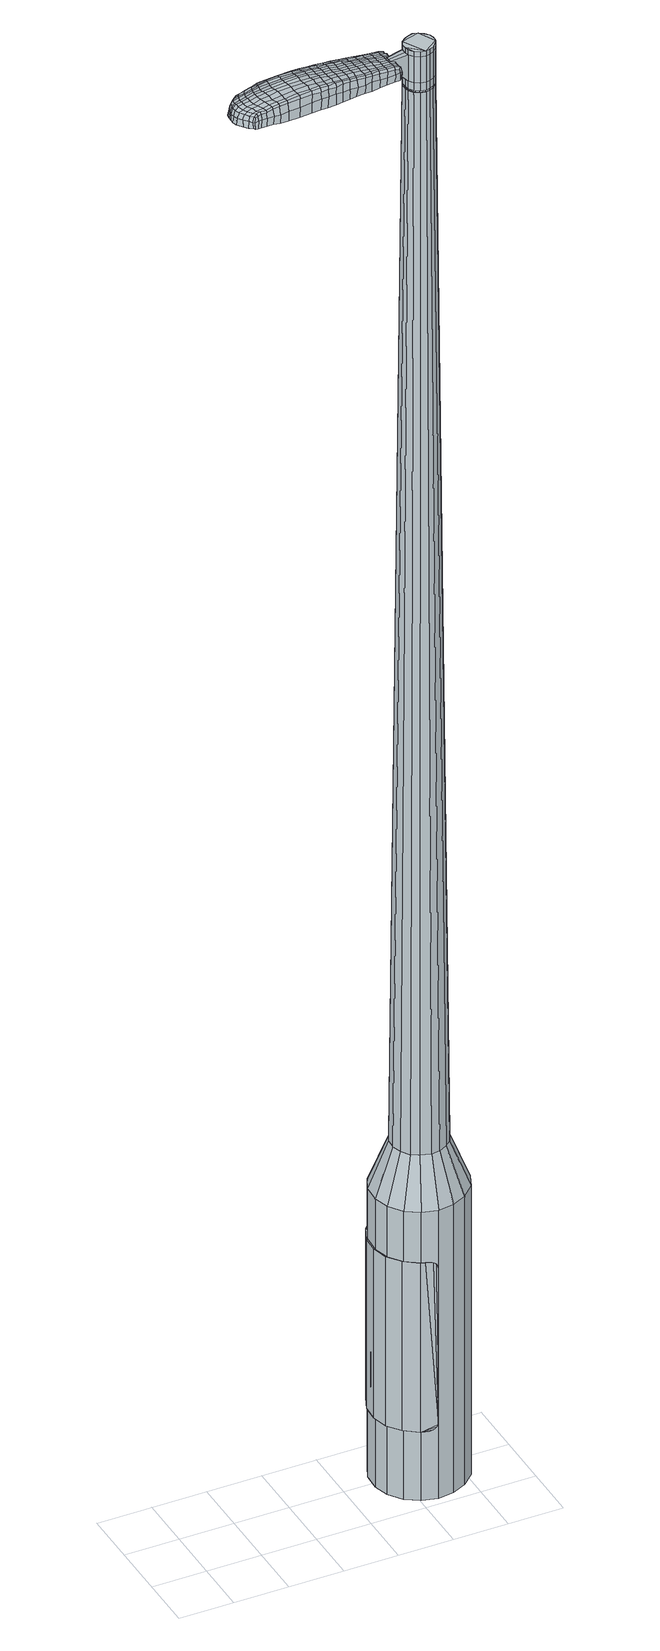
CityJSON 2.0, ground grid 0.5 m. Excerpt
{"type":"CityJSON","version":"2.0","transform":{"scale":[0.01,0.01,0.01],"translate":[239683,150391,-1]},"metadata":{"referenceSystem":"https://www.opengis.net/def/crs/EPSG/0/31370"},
"CityObjects":{
"object1":{"type":"GenericCityObject","attributes":{"cluster":813,"mean_distance_to_centroid":0.225,"new_centroid_x":239685.2,"new_centroid_y":150391.51,"mean_distance_to_camera":6.62,"H1":16.39,"H2":29.17,"Z_final":110.47,"cluster2":-1,"proj_x":239684.72,"proj_y":150386.81,"id_line":95518,"bearing_l":275.88,"distance":4.73,"orientation":"right","G_obj":185.88},"geometry":[{"type":"MultiSurface","lod":"2","boundaries":[[[0,1,2,3]],[[1,4,5,2]],[[4,6,7,5]],[[6,8,9,7]],[[8,10,11,9]],[[10,12,13,11]],[[12,14,15,13]],[[14,16,17,15]],[[16,18,19,17]],[[18,20,21,19]],[[20,22,23,21]],[[22,24,25,23]],[[24,26,27,25]],[[26,28,29,27]],[[28,30,31,29]],[[30,32,33,31]],[[32,34,35,33]],[[34,0,3,35]],[[36,37,38,39]],[[38,40,41,42]],[[41,43,42]],[[42,44,45,46]],[[45,47,46]],[[46,48,49,50]],[[49,51,50]],[[42,46,50,38]],[[50,52,39,38]],[[53,36,39]],[[2,5,7,35]],[[7,9,11,15]],[[11,13,15]],[[15,17,19,23]],[[19,21,23]],[[23,25,27,31]],[[27,29,31]],[[15,23,31,7]],[[31,33,35,7]],[[3,2,35]],[[1,0,54,55]],[[0,34,56,54]],[[34,32,57,56]],[[32,30,58,57]],[[30,28,59,58]],[[28,26,60,59]],[[26,24,61,60]],[[24,22,62,61]],[[22,20,63,62]],[[20,18,64,63]],[[18,16,65,64]],[[16,14,66,65]],[[14,12,67,66]],[[12,10,68,67]],[[10,8,69,68]],[[8,6,70,69]],[[6,4,71,70]],[[4,1,55,71]],[[55,54,72,73]],[[54,56,74,72]],[[56,57,75,74]],[[57,58,76,75]],[[58,59,77,76]],[[59,60,78,77]],[[60,61,79,78]],[[61,62,80,79]],[[62,63,81,80]],[[63,64,82,81]],[[64,65,83,82]],[[65,66,84,83]],[[66,67,85,84]],[[67,68,86,85]],[[68,69,87,86]],[[69,70,88,87]],[[70,71,89,88]],[[71,55,73,89]],[[90,91,92,93]],[[94,95,91,90]],[[96,97,95,94]],[[98,99,97,96]],[[100,101,99,98]],[[78,102,101,100]],[[79,103,102,78]],[[104,105,103,79]],[[106,107,105,104]],[[108,109,107,106]],[[110,111,109,108]],[[112,113,111,110]],[[114,115,113,112]],[[116,117,115,114]],[[87,118,117,116]],[[88,119,118,87]],[[120,121,119,88]],[[93,92,121,120]],[[122,123,124,125]],[[126,122,125,127]],[[128,126,127,129]],[[130,128,129,131]],[[132,130,131,133]],[[134,132,133,135]],[[136,134,135,137]],[[138,136,137,139]],[[140,138,139,141]],[[142,140,141,143]],[[144,142,143,145]],[[146,144,145,147]],[[148,146,147,149]],[[150,148,149,151]],[[152,150,151,153]],[[154,152,153,155]],[[73,72,90,93]],[[72,74,94,90]],[[74,75,96,94]],[[75,76,98,96]],[[76,77,100,98]],[[77,78,100]],[[80,104,79]],[[80,81,106,104]],[[81,82,108,106]],[[82,83,110,108]],[[83,84,112,110]],[[84,85,114,112]],[[85,86,116,114]],[[86,87,116]],[[89,120,88]],[[89,73,93,120]],[[156,157,92,91]],[[157,158,121,92]],[[158,119,121]],[[159,117,118]],[[159,160,115,117]],[[160,161,113,115]],[[161,162,111,113]],[[162,163,109,111]],[[163,164,107,109]],[[164,165,105,107]],[[165,103,105]],[[166,101,102]],[[166,167,99,101]],[[167,168,97,99]],[[168,169,95,97]],[[169,156,91,95]],[[39,52,154,170]],[[157,156,171,155]],[[53,39,170,123]],[[156,169,124,171]],[[36,53,123,122]],[[169,168,125,124]],[[37,36,122,126]],[[168,167,127,125]],[[38,37,126,128]],[[167,166,129,127]],[[40,38,128,130]],[[166,102,131,129]],[[41,40,130,132]],[[102,103,133,131]],[[43,41,132,134]],[[103,165,135,133]],[[42,43,134,136]],[[165,164,137,135]],[[44,42,136,138]],[[164,163,139,137]],[[45,44,138,140]],[[163,162,141,139]],[[47,45,140,142]],[[162,161,143,141]],[[46,47,142,144]],[[161,160,145,143]],[[48,46,144,146]],[[160,159,147,145]],[[49,48,146,148]],[[159,118,149,147]],[[51,49,148,150]],[[118,119,151,149]],[[50,51,150,152]],[[119,158,153,151]],[[52,50,152,154]],[[158,157,155,153]],[[154,155,172,173]],[[155,171,174,172]],[[171,124,175,174]],[[124,123,176,175]],[[123,170,177,176]],[[170,154,173,177]],[[178,179,180,181]],[[182,178,181,183]],[[178,182,184,185]],[[179,178,185,186]],[[187,188,189,190]],[[191,187,190,192]],[[187,191,193,194]],[[188,187,194,195]],[[196,197,198,199]],[[200,196,199,201]],[[196,200,202,203]],[[197,196,203,204]],[[205,206,207,208]],[[209,205,208,210]],[[205,209,211,212]],[[206,205,212,213]],[[214,215,216,217]],[[218,214,217,219]],[[214,218,220,221]],[[215,214,221,222]],[[223,224,225,226]],[[227,223,226,228]],[[223,227,229,230]],[[224,223,230,231]],[[232,233,234,235]],[[224,232,235,225]],[[232,224,231,236]],[[233,232,236,237]],[[238,239,240,241]],[[233,238,241,234]],[[238,233,237,242]],[[239,238,242,243]],[[244,182,183,245]],[[239,244,245,240]],[[244,239,243,246]],[[182,244,246,184]],[[247,248,249,250]],[[251,247,250,252]],[[247,251,253,254]],[[248,247,254,255]],[[256,257,258,259]],[[248,256,259,249]],[[256,248,255,260]],[[257,256,260,261]],[[262,263,264,265]],[[257,262,265,258]],[[262,257,261,266]],[[263,262,266,267]],[[268,269,270,271]],[[263,268,271,264]],[[268,263,267,272]],[[269,268,272,273]],[[274,179,186,275]],[[269,274,275,270]],[[274,269,273,276]],[[179,274,276,180]],[[277,278,279,280]],[[281,277,280,282]],[[277,281,283,284]],[[278,277,284,285]],[[286,287,288,289]],[[278,286,289,279]],[[286,278,285,290]],[[287,286,290,291]],[[292,293,294,295]],[[287,292,295,288]],[[292,287,291,296]],[[293,292,296,297]],[[298,191,192,299]],[[293,298,299,294]],[[298,293,297,300]],[[191,298,300,193]],[[301,302,303,304]],[[305,301,304,306]],[[301,305,307,308]],[[302,301,308,309]],[[310,311,312,313]],[[302,310,313,303]],[[310,302,309,314]],[[311,310,314,315]],[[316,317,318,319]],[[311,316,319,312]],[[316,311,315,320]],[[317,316,320,321]],[[322,323,324,325]],[[317,322,325,318]],[[322,317,321,326]],[[323,322,326,327]],[[328,188,195,329]],[[323,328,329,324]],[[328,323,327,330]],[[188,328,330,189]],[[331,217,216,332]],[[333,331,332,334]],[[331,333,335,336]],[[217,331,336,219]],[[337,333,334,338]],[[339,337,338,340]],[[337,339,341,342]],[[333,337,342,335]],[[343,339,340,344]],[[345,343,344,346]],[[343,345,347,348]],[[339,343,348,341]],[[349,345,346,350]],[[351,349,350,352]],[[349,351,353,354]],[[345,349,354,347]],[[355,351,352,356]],[[206,355,356,207]],[[355,206,213,357]],[[351,355,357,353]],[[358,359,204,203]],[[360,358,203,202]],[[358,360,361,362]],[[359,358,362,363]],[[364,365,363,362]],[[366,364,362,361]],[[364,366,367,368]],[[365,364,368,369]],[[370,371,369,368]],[[372,370,368,367]],[[370,372,373,374]],[[371,370,374,375]],[[376,377,375,374]],[[378,376,374,373]],[[376,378,211,209]],[[377,376,209,210]],[[379,380,381,382]],[[281,379,382,283]],[[379,281,282,383]],[[380,379,383,384]],[[385,200,201,386]],[[380,385,386,381]],[[385,380,384,387]],[[200,385,387,202]],[[388,389,390,391]],[[227,388,391,229]],[[388,227,228,392]],[[389,388,392,393]],[[394,395,396,397]],[[389,394,397,390]],[[394,389,393,398]],[[395,394,398,399]],[[400,197,204,401]],[[395,400,401,396]],[[400,395,399,402]],[[197,400,402,198]],[[403,404,405,406]],[[185,403,406,186]],[[403,185,184,407]],[[404,403,407,408]],[[409,410,411,412]],[[404,409,412,405]],[[409,404,408,413]],[[410,409,413,414]],[[415,208,207,416]],[[410,415,416,411]],[[415,410,414,417]],[[208,415,417,210]],[[418,419,420,421]],[[190,418,421,192]],[[418,190,189,422]],[[419,418,422,423]],[[424,212,211,425]],[[419,424,425,420]],[[424,419,423,426]],[[212,424,426,213]],[[427,428,429,430]],[[305,427,430,307]],[[427,305,306,431]],[[428,427,431,432]],[[433,218,219,434]],[[428,433,434,429]],[[433,428,432,435]],[[218,433,435,220]],[[436,437,438,439]],[[251,436,439,253]],[[436,251,252,440]],[[437,436,440,441]],[[442,443,444,445]],[[437,442,445,438]],[[442,437,441,446]],[[443,442,446,447]],[[448,215,222,449]],[[443,448,449,444]],[[448,443,447,450]],[[215,448,450,216]],[[451,452,441,440]],[[250,451,440,252]],[[451,250,249,453]],[[452,451,453,454]],[[455,456,447,446]],[[452,455,446,441]],[[455,452,454,457]],[[456,455,457,458]],[[459,332,216,450]],[[456,459,450,447]],[[459,456,458,460]],[[332,459,460,334]],[[461,462,463,464]],[[308,461,464,309]],[[461,308,307,430]],[[462,461,430,429]],[[465,336,335,466]],[[462,465,466,463]],[[465,462,429,434]],[[336,465,434,219]],[[467,468,454,453]],[[259,467,453,249]],[[467,259,258,469]],[[468,467,469,470]],[[471,472,458,457]],[[468,471,457,454]],[[471,468,470,473]],[[472,471,473,474]],[[475,338,334,460]],[[472,475,460,458]],[[475,472,474,476]],[[338,475,476,340]],[[477,478,479,480]],[[314,477,480,315]],[[477,314,309,464]],[[478,477,464,463]],[[481,342,341,482]],[[478,481,482,479]],[[481,478,463,466]],[[342,481,466,335]],[[483,484,470,469]],[[265,483,469,258]],[[483,265,264,485]],[[484,483,485,486]],[[487,488,474,473]],[[484,487,473,470]],[[487,484,486,489]],[[488,487,489,490]],[[491,344,340,476]],[[488,491,476,474]],[[491,488,490,492]],[[344,491,492,346]],[[493,494,495,496]],[[320,493,496,321]],[[493,320,315,480]],[[494,493,480,479]],[[497,348,347,498]],[[494,497,498,495]],[[497,494,479,482]],[[348,497,482,341]],[[499,500,486,485]],[[271,499,485,264]],[[499,271,270,501]],[[500,499,501,502]],[[503,504,490,489]],[[500,503,489,486]],[[503,500,502,505]],[[504,503,505,506]],[[507,350,346,492]],[[504,507,492,490]],[[507,504,506,508]],[[350,507,508,352]],[[509,510,511,512]],[[326,509,512,327]],[[509,326,321,496]],[[510,509,496,495]],[[513,354,353,514]],[[510,513,514,511]],[[513,510,495,498]],[[354,513,498,347]],[[515,516,502,501]],[[275,515,501,270]],[[515,275,186,406]],[[516,515,406,405]],[[517,518,506,505]],[[516,517,505,502]],[[517,516,405,412]],[[518,517,412,411]],[[519,356,352,508]],[[518,519,508,506]],[[519,518,411,416]],[[356,519,416,207]],[[520,521,423,422]],[[330,520,422,189]],[[520,330,327,512]],[[521,520,512,511]],[[522,357,213,426]],[[521,522,426,423]],[[522,521,511,514]],[[357,522,514,353]],[[523,524,384,383]],[[280,523,383,282]],[[523,280,279,525]],[[524,523,525,526]],[[527,360,202,387]],[[524,527,387,384]],[[527,524,526,528]],[[360,527,528,361]],[[529,530,531,532]],[[230,529,532,231]],[[529,230,229,391]],[[530,529,391,390]],[[533,534,535,536]],[[530,533,536,531]],[[533,530,390,397]],[[534,533,397,396]],[[537,359,363,538]],[[534,537,538,535]],[[537,534,396,401]],[[359,537,401,204]],[[539,540,526,525]],[[289,539,525,279]],[[539,289,288,541]],[[540,539,541,542]],[[543,366,361,528]],[[540,543,528,526]],[[543,540,542,544]],[[366,543,544,367]],[[545,546,547,548]],[[236,545,548,237]],[[545,236,231,532]],[[546,545,532,531]],[[549,550,551,552]],[[546,549,552,547]],[[549,546,531,536]],[[550,549,536,535]],[[553,365,369,554]],[[550,553,554,551]],[[553,550,535,538]],[[365,553,538,363]],[[555,556,542,541]],[[295,555,541,288]],[[555,295,294,557]],[[556,555,557,558]],[[559,372,367,544]],[[556,559,544,542]],[[559,556,558,560]],[[372,559,560,373]],[[561,562,563,564]],[[242,561,564,243]],[[561,242,237,548]],[[562,561,548,547]],[[565,566,567,568]],[[562,565,568,563]],[[565,562,547,552]],[[566,565,552,551]],[[569,371,375,570]],[[566,569,570,567]],[[569,566,551,554]],[[371,569,554,369]],[[571,572,558,557]],[[299,571,557,294]],[[571,299,192,421]],[[572,571,421,420]],[[573,378,373,560]],[[572,573,560,558]],[[573,572,420,425]],[[378,573,425,211]],[[574,575,408,407]],[[246,574,407,184]],[[574,246,243,564]],[[575,574,564,563]],[[576,577,414,413]],[[575,576,413,408]],[[576,575,563,568]],[[577,576,568,567]],[[578,377,210,417]],[[577,578,417,414]],[[578,577,567,570]],[[377,578,570,375]],[[579,580,581,582]],[[582,581,583,584]],[[585,583,581,586]],[[586,581,580,587]],[[588,589,590,591]],[[591,590,592,593]],[[594,592,590,595]],[[595,590,589,596]],[[597,598,599,600]],[[600,599,601,602]],[[603,601,599,604]],[[604,599,598,605]],[[606,607,608,609]],[[609,608,610,611]],[[612,610,608,613]],[[613,608,607,614]],[[615,616,617,618]],[[618,617,619,620]],[[621,619,617,622]],[[622,617,616,623]],[[624,625,626,627]],[[627,626,628,629]],[[630,628,626,631]],[[631,626,625,632]],[[633,634,635,636]],[[636,635,625,624]],[[632,625,635,637]],[[637,635,634,638]],[[639,640,641,642]],[[642,641,634,633]],[[638,634,641,643]],[[643,641,640,644]],[[584,583,645,646]],[[646,645,640,639]],[[644,640,645,647]],[[647,645,583,585]],[[648,649,650,651]],[[651,650,652,653]],[[654,652,650,655]],[[655,650,649,656]],[[657,658,659,660]],[[660,659,649,648]],[[656,649,659,661]],[[661,659,658,662]],[[663,664,665,666]],[[666,665,658,657]],[[662,658,665,667]],[[667,665,664,668]],[[669,670,671,672]],[[672,671,664,663]],[[668,664,671,673]],[[673,671,670,674]],[[587,580,675,676]],[[676,675,670,669]],[[674,670,675,677]],[[677,675,580,579]],[[678,679,680,681]],[[681,680,682,683]],[[684,682,680,685]],[[685,680,679,686]],[[687,688,689,690]],[[690,689,679,678]],[[686,679,689,691]],[[691,689,688,692]],[[693,694,695,696]],[[696,695,688,687]],[[692,688,695,697]],[[697,695,694,698]],[[593,592,699,700]],[[700,699,694,693]],[[698,694,699,701]],[[701,699,592,594]],[[702,703,704,705]],[[705,704,706,707]],[[708,706,704,709]],[[709,704,703,710]],[[711,712,713,714]],[[714,713,703,702]],[[710,703,713,715]],[[715,713,712,716]],[[717,718,719,720]],[[720,719,712,711]],[[716,712,719,721]],[[721,719,718,722]],[[723,724,725,726]],[[726,725,718,717]],[[722,718,725,727]],[[727,725,724,728]],[[596,589,729,730]],[[730,729,724,723]],[[728,724,729,731]],[[731,729,589,588]],[[615,618,732,733]],[[733,732,734,735]],[[736,734,732,737]],[[737,732,618,620]],[[735,734,738,739]],[[739,738,740,741]],[[742,740,738,743]],[[743,738,734,736]],[[741,740,744,745]],[[745,744,746,747]],[[748,746,744,749]],[[749,744,740,742]],[[747,746,750,751]],[[751,750,752,753]],[[754,752,750,755]],[[755,750,746,748]],[[753,752,756,757]],[[757,756,607,606]],[[614,607,756,758]],[[758,756,752,754]],[[605,759,760,604]],[[604,760,761,603]],[[762,761,760,763]],[[763,760,759,764]],[[764,765,766,763]],[[763,766,767,762]],[[768,767,766,769]],[[769,766,765,770]],[[770,771,772,769]],[[769,772,773,768]],[[774,773,772,775]],[[775,772,771,776]],[[776,777,778,775]],[[775,778,779,774]],[[612,779,778,610]],[[610,778,777,611]],[[780,781,782,783]],[[783,782,682,684]],[[683,682,782,784]],[[784,782,781,785]],[[602,601,786,787]],[[787,786,781,780]],[[785,781,786,788]],[[788,786,601,603]],[[789,790,791,792]],[[792,791,628,630]],[[629,628,791,793]],[[793,791,790,794]],[[795,796,797,798]],[[798,797,790,789]],[[794,790,797,799]],[[799,797,796,800]],[[605,598,801,802]],[[802,801,796,795]],[[800,796,801,803]],[[803,801,598,597]],[[804,805,806,807]],[[807,806,586,587]],[[585,586,806,808]],[[808,806,805,809]],[[810,811,812,813]],[[813,812,805,804]],[[809,805,812,814]],[[814,812,811,815]],[[606,609,816,817]],[[817,816,811,810]],[[815,811,816,818]],[[818,816,609,611]],[[819,820,821,822]],[[822,821,591,593]],[[588,591,821,823]],[[823,821,820,824]],[[612,613,825,826]],[[826,825,820,819]],[[824,820,825,827]],[[827,825,613,614]],[[828,829,830,831]],[[831,830,706,708]],[[707,706,830,832]],[[832,830,829,833]],[[620,619,834,835]],[[835,834,829,828]],[[833,829,834,836]],[[836,834,619,621]],[[837,652,654]],[[653,652,838]],[[838,652,839]],[[840,841,842,843]],[[843,842,652,837]],[[839,652,842,844]],[[844,842,841,845]],[[623,616,846,847]],[[847,846,841,840]],[[845,841,846,848]],[[848,846,616,615]],[[839,849,850,838]],[[838,850,651,653]],[[648,651,850,851]],[[851,850,849,852]],[[845,853,854,844]],[[844,854,849,839]],[[852,849,854,855]],[[855,854,853,856]],[[615,733,857,848]],[[848,857,853,845]],[[856,853,857,858]],[[858,857,733,735]],[[859,860,861,862]],[[862,861,709,710]],[[708,709,861,831]],[[831,861,860,828]],[[736,737,863,864]],[[864,863,860,859]],[[828,860,863,835]],[[835,863,737,620]],[[852,865,866,851]],[[851,866,660,648]],[[657,660,866,867]],[[867,866,865,868]],[[856,869,870,855]],[[855,870,865,852]],[[868,865,870,871]],[[871,870,869,872]],[[735,739,873,858]],[[858,873,869,856]],[[872,869,873,874]],[[874,873,739,741]],[[875,876,877,878]],[[878,877,715,716]],[[710,715,877,862]],[[862,877,876,859]],[[742,743,879,880]],[[880,879,876,875]],[[859,876,879,864]],[[864,879,743,736]],[[868,881,882,867]],[[867,882,666,657]],[[663,666,882,883]],[[883,882,881,884]],[[872,885,886,871]],[[871,886,881,868]],[[884,881,886,887]],[[887,886,885,888]],[[741,745,889,874]],[[874,889,885,872]],[[888,885,889,890]],[[890,889,745,747]],[[891,892,893,894]],[[894,893,721,722]],[[716,721,893,878]],[[878,893,892,875]],[[748,749,895,896]],[[896,895,892,891]],[[875,892,895,880]],[[880,895,749,742]],[[884,897,898,883]],[[883,898,672,663]],[[669,672,898,899]],[[899,898,897,900]],[[888,901,902,887]],[[887,902,897,884]],[[900,897,902,903]],[[903,902,901,904]],[[747,751,905,890]],[[890,905,901,888]],[[904,901,905,906]],[[906,905,751,753]],[[907,908,909,910]],[[910,909,727,728]],[[722,727,909,894]],[[894,909,908,891]],[[754,755,911,912]],[[912,911,908,907]],[[891,908,911,896]],[[896,911,755,748]],[[900,913,914,899]],[[899,914,676,669]],[[587,676,914,807]],[[807,914,913,804]],[[904,915,916,903]],[[903,916,913,900]],[[804,913,916,813]],[[813,916,915,810]],[[753,757,917,906]],[[906,917,915,904]],[[810,915,917,817]],[[817,917,757,606]],[[824,918,919,823]],[[823,919,731,588]],[[728,731,919,910]],[[910,919,918,907]],[[614,758,920,827]],[[827,920,918,824]],[[907,918,920,912]],[[912,920,758,754]],[[785,921,922,784]],[[784,922,681,683]],[[678,681,922,923]],[[923,922,921,924]],[[603,761,925,788]],[[788,925,921,785]],[[924,921,925,926]],[[926,925,761,762]],[[927,928,929,930]],[[930,929,631,632]],[[630,631,929,792]],[[792,929,928,789]],[[931,932,933,934]],[[934,933,928,927]],[[789,928,933,798]],[[798,933,932,795]],[[764,759,935,936]],[[936,935,932,931]],[[795,932,935,802]],[[802,935,759,605]],[[924,937,938,923]],[[923,938,690,678]],[[687,690,938,939]],[[939,938,937,940]],[[762,767,941,926]],[[926,941,937,924]],[[940,937,941,942]],[[942,941,767,768]],[[943,944,945,946]],[[946,945,637,638]],[[632,637,945,930]],[[930,945,944,927]],[[947,948,949,950]],[[950,949,944,943]],[[927,944,949,934]],[[934,949,948,931]],[[770,765,951,952]],[[952,951,948,947]],[[931,948,951,936]],[[936,951,765,764]],[[940,953,954,939]],[[939,954,696,687]],[[693,696,954,955]],[[955,954,953,956]],[[768,773,957,942]],[[942,957,953,940]],[[956,953,957,958]],[[958,957,773,774]],[[959,960,961,962]],[[962,961,643,644]],[[638,643,961,946]],[[946,961,960,943]],[[963,964,965,966]],[[966,965,960,959]],[[943,960,965,950]],[[950,965,964,947]],[[776,771,967,968]],[[968,967,964,963]],[[947,964,967,952]],[[952,967,771,770]],[[956,969,970,955]],[[955,970,700,693]],[[593,700,970,822]],[[822,970,969,819]],[[774,779,971,958]],[[958,971,969,956]],[[819,969,971,826]],[[826,971,779,612]],[[809,972,973,808]],[[808,973,647,585]],[[644,647,973,962]],[[962,973,972,959]],[[815,974,975,814]],[[814,975,972,809]],[[959,972,975,966]],[[966,975,974,963]],[[611,777,976,818]],[[818,976,974,815]],[[963,974,976,968]],[[968,976,777,776]],[[579,582,181,180]],[[582,584,183,181]],[[594,595,194,193]],[[595,596,195,194]],[[597,600,199,198]],[[600,602,201,199]],[[621,622,221,220]],[[622,623,222,221]],[[624,627,226,225]],[[627,629,228,226]],[[633,636,235,234]],[[636,624,225,235]],[[639,642,241,240]],[[642,633,234,241]],[[584,646,245,183]],[[646,639,240,245]],[[654,655,254,253]],[[655,656,255,254]],[[656,661,260,255]],[[661,662,261,260]],[[662,667,266,261]],[[667,668,267,266]],[[668,673,272,267]],[[673,674,273,272]],[[674,677,276,273]],[[677,579,180,276]],[[684,685,284,283]],[[685,686,285,284]],[[686,691,290,285]],[[691,692,291,290]],[[692,697,296,291]],[[697,698,297,296]],[[698,701,300,297]],[[701,594,193,300]],[[702,705,304,303]],[[705,707,306,304]],[[711,714,313,312]],[[714,702,303,313]],[[717,720,319,318]],[[720,711,312,319]],[[723,726,325,324]],[[726,717,318,325]],[[596,730,329,195]],[[730,723,324,329]],[[780,783,382,381]],[[783,684,283,382]],[[602,787,386,201]],[[787,780,381,386]],[[629,793,392,228]],[[793,794,393,392]],[[794,799,398,393]],[[799,800,399,398]],[[800,803,402,399]],[[803,597,198,402]],[[707,832,431,306]],[[832,833,432,431]],[[833,836,435,432]],[[836,621,220,435]],[[837,654,439,438]],[[654,253,439]],[[840,843,445,444]],[[843,837,438,445]],[[623,847,449,222]],[[847,840,444,449]],[[977,978,979,980]],[[981,982,980,979]],[[983,984,985,986]],[[987,988,989,990]],[[978,991,992,979]],[[993,981,979,992]],[[994,983,986,995]],[[996,997,988,987]],[[991,998,999,992]],[[999,1000,993,992]],[[1001,994,995,1002]],[[1003,997,996,1004]],[[998,1005,1006,999]],[[1006,1007,1000,999]],[[1008,1001,1002,1009]],[[1010,1003,1004,1011]],[[1012,1013,1014,1015]],[[1016,1017,1013,1012]],[[1016,1018,1019,1017]],[[1018,1020,1021,1019]],[[1022,1023,1024,1025]],[[1026,1027,1023,1022]],[[1028,1029,1027,1026]],[[1030,1031,1029,1028]],[[1025,1014,1013,1022]],[[1022,1013,1017,1026]],[[1017,1019,1028,1026]],[[1019,1021,1030,1028]],[[986,985,982,981]],[[995,986,981,993]],[[1000,1002,995,993]],[[1007,1009,1002,1000]],[[987,990,984,983]],[[996,987,983,994]],[[1004,996,994,1001]],[[1011,1004,1001,1008]],[[988,1012,1015,989]],[[997,1016,1012,988]],[[1018,1016,997,1003]],[[1020,1018,1003,1010]],[[1032,1033,1034,1035]],[[1034,1036,1037,1038]],[[1034,1038,1039,1040]],[[1034,1040,1035]],[[1041,1032,1035,1042]],[[1043,1042,1035,1044]],[[1045,1044,1035]],[[1046,1034,1033,1047]],[[1048,1046,1047,1049]],[[1050,1048,1049,1051]],[[1052,1050,1051,1053]],[[1054,1052,1053,1055]],[[1055,1056,1057,1058]],[[1055,1058,1059,1060]],[[1055,1060,1061,1062]],[[1061,1063,1064,1065]],[[1061,1065,1066,1067]],[[1061,1067,1062]],[[1055,1062,1054]],[[1068,1069,1033,1032]],[[1070,1071,1036,1034]],[[1072,1073,1045,1035]],[[1069,1074,1047,1033]],[[1075,1070,1034,1046]],[[1074,1076,1049,1047]],[[1077,1075,1046,1048]],[[1076,1078,1051,1049]],[[1079,1077,1048,1050]],[[1078,1080,1053,1051]],[[1081,1079,1050,1052]],[[1080,1082,1055,1053]],[[1083,1081,1052,1054]],[[1082,1084,1056,1055]],[[1085,1086,1063,1061]],[[1087,1083,1054,1062]],[[1057,1056,1084,1088]],[[1058,1057,1088,1089]],[[1059,1058,1089,1090]],[[1060,1059,1090,1091]],[[1061,1060,1091,1085]],[[1092,1068,1032,1041]],[[1093,1092,1041,1042]],[[1094,1093,1042,1043]],[[1095,1094,1043,1044]],[[1073,1095,1044,1045]],[[1037,1036,1071,1096]],[[1064,1063,1086,1097]],[[1038,1037,1096,1098]],[[1039,1038,1098,1099]],[[1040,1039,1099,1100]],[[1035,1040,1100,1072]],[[1065,1064,1097,1101]],[[1066,1065,1101,1102]],[[1067,1066,1102,1103]],[[1062,1067,1103,1087]]]}]}
},
"vertices":[
[176,45,384],[177,60,384],[177,60,96],[176,45,96],[183,73,384],[183,73,96],[194,84,384],[194,84,96],[207,90,384],[207,90,96],[222,92,384],[222,92,96],[236,88,384],[236,88,96],[248,80,384],[248,80,96],[257,68,384],[257,68,96],[261,54,384],[261,54,96],[260,39,384],[260,39,96],[254,26,384],[254,26,96],[243,15,384],[243,15,96],[230,9,384],[230,9,96],[215,7,384],[215,7,96],[201,11,384],[201,11,96],[189,19,384],[189,19,96],[180,31,384],[180,31,96],[209,40,1524],[213,37,1524],[218,36,1524],[205,48,1524],[222,37,1524],[226,39,1524],[232,46,1524],[230,42,1524],[232,51,1524],[231,55,1524],[224,62,1524],[228,59,1524],[219,63,1524],[215,62,1524],[207,57,1524],[211,60,1524],[205,53,1524],[206,44,1524],[193,47,429],[194,56,429],[196,39,429],[201,31,429],[208,27,429],[217,24,429],[225,25,429],[233,29,429],[239,35,429],[243,43,429],[244,52,429],[241,61,429],[236,68,429],[229,73,429],[220,75,429],[212,74,429],[204,70,429],[198,64,429],[205,48,1483],[205,53,1483],[206,44,1483],[209,40,1483],[213,37,1483],[218,36,1483],[222,37,1483],[226,39,1483],[230,42,1483],[232,46,1483],[232,51,1483],[231,55,1483],[228,59,1483],[224,62,1483],[219,63,1483],[215,62,1483],[211,60,1483],[207,57,1483],[206,48,1483],[206,48,1485],[206,53,1485],[206,53,1483],[207,44,1483],[207,44,1485],[210,40,1483],[210,40,1485],[213,38,1483],[213,38,1485],[218,37,1483],[218,37,1485],[222,37,1485],[226,39,1485],[229,42,1483],[229,42,1485],[231,46,1483],[231,46,1485],[231,51,1483],[231,51,1485],[230,55,1483],[230,55,1485],[227,59,1483],[227,59,1485],[224,61,1483],[224,61,1485],[219,62,1483],[219,62,1485],[215,62,1485],[211,60,1485],[208,57,1483],[208,57,1485],[209,40,1519],[206,44,1519],[206,44,1493],[209,40,1493],[213,37,1519],[213,37,1493],[218,36,1519],[218,36,1493],[222,37,1519],[222,37,1493],[226,39,1519],[226,39,1493],[230,42,1519],[230,42,1493],[232,46,1519],[232,46,1493],[232,51,1519],[232,51,1493],[231,55,1519],[231,55,1493],[228,59,1519],[228,59,1493],[224,62,1519],[224,62,1493],[219,63,1519],[219,63,1493],[215,62,1519],[215,62,1493],[211,60,1519],[211,60,1493],[207,57,1519],[207,57,1493],[205,53,1519],[205,53,1493],[205,48,1485],[205,53,1485],[207,57,1485],[219,63,1485],[224,62,1485],[228,59,1485],[231,55,1485],[232,51,1485],[232,46,1485],[230,42,1485],[218,36,1485],[213,37,1485],[209,40,1485],[206,44,1485],[205,48,1519],[205,48,1493],[186,49,1513],[186,49,1518],[187,46,1513],[187,43,1513],[187,43,1518],[187,46,1518],[111,58,1519],[118,59,1518],[116,60,1509],[109,59,1510],[102,57,1519],[101,59,1510],[103,56,1526],[112,57,1525],[119,57,1525],[115,20,1519],[122,21,1518],[122,22,1525],[115,21,1525],[106,19,1519],[107,20,1526],[105,17,1510],[113,18,1510],[120,19,1509],[40,30,1519],[39,33,1519],[39,33,1513],[39,30,1513],[41,26,1519],[40,26,1513],[43,26,1524],[41,30,1524],[41,34,1524],[113,37,1530],[121,38,1529],[120,41,1529],[113,41,1530],[104,36,1531],[104,40,1531],[105,33,1530],[114,34,1530],[121,35,1529],[194,46,1512],[193,48,1512],[192,48,1517],[193,46,1517],[194,43,1512],[193,43,1517],[193,42,1506],[193,46,1506],[193,48,1506],[52,51,1519],[55,51,1519],[54,53,1512],[51,52,1512],[50,50,1518],[49,51,1512],[50,49,1522],[52,49,1523],[56,50,1524],[60,52,1519],[66,53,1519],[64,55,1512],[59,54,1512],[61,51,1524],[66,52,1525],[71,54,1519],[79,55,1519],[78,57,1511],[70,56,1511],[72,53,1526],[80,54,1526],[91,56,1519],[89,58,1510],[92,55,1526],[185,61,1513],[177,61,1513],[178,60,1518],[185,60,1517],[190,61,1512],[189,61,1516],[189,62,1506],[184,62,1507],[176,62,1507],[170,61,1514],[162,61,1515],[163,59,1520],[170,60,1519],[168,62,1507],[161,62,1507],[155,60,1515],[147,60,1516],[148,59,1522],[156,59,1521],[153,61,1508],[146,61,1508],[140,60,1517],[132,59,1517],[133,58,1524],[141,58,1523],[138,61,1508],[131,61,1509],[125,59,1518],[126,57,1524],[124,60,1509],[55,15,1519],[58,15,1519],[58,16,1524],[55,16,1523],[52,15,1518],[53,16,1522],[52,14,1512],[54,14,1512],[57,14,1512],[63,15,1519],[69,15,1519],[69,17,1525],[63,16,1524],[62,14,1512],[68,14,1512],[75,15,1519],[83,16,1519],[83,18,1526],[75,17,1526],[74,14,1511],[82,14,1511],[94,17,1519],[95,19,1526],[93,16,1510],[188,31,1513],[180,30,1513],[179,29,1507],[187,30,1507],[193,33,1512],[192,31,1506],[192,33,1516],[188,32,1517],[181,31,1518],[173,29,1514],[165,28,1515],[164,26,1507],[172,28,1507],[173,30,1519],[166,29,1520],[158,26,1515],[151,25,1516],[149,24,1508],[157,25,1508],[159,28,1521],[151,27,1522],[143,24,1517],[136,23,1517],[135,21,1509],[142,23,1508],[144,26,1523],[137,25,1524],[129,22,1518],[128,20,1509],[130,23,1524],[187,45,1519],[187,48,1519],[180,44,1520],[179,47,1520],[180,41,1520],[187,42,1519],[172,44,1522],[172,46,1522],[165,43,1523],[165,46,1523],[165,40,1523],[173,41,1521],[158,42,1524],[157,45,1524],[150,41,1525],[150,44,1525],[150,38,1525],[158,39,1524],[143,40,1526],[142,43,1526],[135,40,1527],[135,43,1527],[136,36,1527],[143,37,1526],[128,39,1528],[128,42,1528],[128,35,1528],[44,30,1527],[44,34,1527],[46,26,1526],[50,27,1527],[49,31,1528],[49,34,1528],[55,31,1529],[55,35,1529],[56,27,1528],[63,28,1530],[62,32,1530],[62,36,1530],[70,33,1531],[69,36,1531],[71,29,1530],[80,30,1531],[79,34,1531],[78,37,1531],[92,35,1531],[91,39,1531],[92,31,1531],[50,16,1518],[48,18,1519],[47,17,1513],[50,15,1513],[52,17,1523],[49,19,1523],[44,22,1519],[44,21,1513],[46,22,1524],[48,49,1518],[46,47,1518],[47,46,1523],[49,48,1523],[47,50,1513],[45,48,1513],[43,44,1519],[41,41,1519],[43,41,1524],[45,44,1523],[42,44,1513],[40,41,1513],[40,37,1519],[42,37,1524],[39,37,1513],[112,55,1528],[112,53,1528],[120,54,1528],[119,56,1527],[104,55,1528],[104,53,1529],[112,50,1529],[113,47,1530],[120,48,1529],[120,51,1528],[104,50,1529],[104,47,1530],[113,44,1530],[120,45,1529],[104,43,1531],[115,23,1528],[115,25,1529],[106,24,1529],[107,22,1528],[123,24,1527],[122,26,1528],[114,29,1529],[106,28,1530],[122,30,1528],[195,34,1512],[195,36,1512],[193,36,1517],[194,34,1517],[194,33,1506],[194,35,1506],[194,39,1512],[193,39,1517],[194,39,1506],[192,60,1512],[192,59,1512],[192,59,1506],[191,61,1506],[191,60,1517],[191,58,1517],[193,56,1512],[193,54,1512],[192,54,1506],[192,57,1506],[192,56,1517],[192,53,1517],[193,51,1512],[192,51,1506],[192,51,1517],[186,59,1519],[186,58,1519],[178,59,1520],[178,57,1520],[186,55,1519],[186,53,1519],[179,55,1520],[179,52,1520],[187,50,1519],[179,50,1520],[188,34,1519],[188,36,1519],[181,35,1520],[181,33,1520],[188,39,1519],[180,38,1520],[171,58,1521],[171,57,1521],[163,58,1522],[164,56,1522],[171,54,1521],[172,52,1521],[164,54,1522],[164,51,1523],[172,49,1522],[164,48,1523],[173,32,1521],[173,34,1521],[166,33,1522],[166,30,1522],[173,37,1521],[166,36,1522],[156,58,1523],[156,56,1523],[149,57,1524],[149,55,1524],[156,53,1523],[157,50,1524],[149,53,1525],[149,50,1525],[157,48,1524],[150,47,1525],[159,29,1523],[159,31,1523],[151,30,1524],[151,28,1524],[158,35,1524],[151,34,1525],[141,57,1525],[141,55,1525],[134,56,1526],[134,54,1526],[142,52,1526],[142,49,1526],[134,52,1527],[135,49,1527],[142,46,1526],[135,46,1527],[144,27,1525],[144,29,1525],[137,28,1526],[137,26,1526],[144,33,1526],[136,32,1527],[127,56,1527],[127,54,1527],[127,51,1527],[127,48,1528],[128,45,1528],[130,25,1527],[129,27,1527],[129,31,1528],[54,17,1525],[52,19,1525],[57,17,1526],[55,19,1526],[48,22,1526],[53,23,1527],[51,48,1525],[50,47,1525],[53,47,1526],[55,49,1525],[47,44,1525],[45,41,1526],[50,41,1527],[51,45,1526],[44,37,1526],[49,38,1527],[63,17,1526],[61,19,1527],[69,18,1527],[67,20,1528],[58,23,1528],[65,24,1529],[60,50,1526],[59,48,1527],[65,49,1528],[66,51,1527],[57,45,1527],[56,42,1528],[63,43,1529],[64,46,1528],[55,39,1528],[62,39,1530],[75,18,1528],[74,20,1529],[83,19,1528],[82,21,1529],[72,24,1529],[81,25,1530],[72,52,1528],[71,50,1528],[80,51,1529],[80,53,1528],[70,47,1529],[70,44,1530],[79,45,1530],[79,48,1530],[69,40,1530],[78,41,1531],[95,20,1529],[94,23,1529],[93,27,1530],[92,54,1528],[91,52,1529],[91,49,1530],[91,46,1530],[91,42,1531],[117,58,1509],[118,57,1518],[111,56,1518],[109,58,1509],[102,55,1519],[101,57,1510],[103,54,1525],[112,55,1525],[119,55,1525],[122,24,1525],[121,23,1518],[114,22,1518],[115,23,1525],[106,21,1519],[106,22,1525],[105,19,1510],[113,20,1509],[120,21,1509],[41,33,1513],[42,33,1519],[42,30,1519],[41,30,1513],[43,27,1519],[42,26,1513],[45,27,1524],[43,30,1524],[43,33,1524],[120,41,1528],[120,38,1528],[113,37,1529],[113,41,1529],[104,36,1529],[104,40,1529],[105,33,1529],[114,34,1529],[121,35,1528],[190,48,1516],[191,48,1512],[191,46,1512],[191,46,1516],[192,43,1512],[191,43,1516],[191,42,1506],[191,45,1506],[190,48,1506],[55,51,1512],[56,50,1519],[53,49,1518],[52,50,1512],[51,48,1518],[50,49,1512],[51,47,1522],[53,48,1523],[56,48,1523],[65,53,1512],[66,52,1519],[60,50,1519],[59,52,1512],[61,49,1524],[67,50,1525],[78,55,1511],[79,53,1519],[72,52,1519],[70,54,1511],[73,51,1525],[80,52,1526],[91,54,1519],[89,56,1510],[92,53,1526],[178,58,1518],[177,59,1513],[185,59,1513],[185,59,1517],[190,59,1512],[189,59,1515],[189,60,1506],[184,60,1506],[176,60,1507],[163,57,1520],[162,59,1514],[170,59,1514],[170,58,1519],[168,60,1507],[161,60,1507],[148,57,1522],[147,58,1516],[155,58,1515],[155,57,1521],[153,59,1508],[146,59,1508],[133,56,1523],[132,57,1517],[140,58,1516],[141,56,1522],[138,59,1508],[131,59,1508],[125,57,1517],[126,56,1524],[124,58,1509],[59,18,1523],[58,17,1519],[55,17,1518],[55,18,1523],[53,17,1518],[54,18,1522],[52,16,1512],[54,16,1512],[58,16,1512],[69,18,1525],[69,17,1519],[63,17,1519],[64,18,1524],[62,15,1512],[68,16,1512],[83,19,1526],[83,18,1519],[75,17,1519],[75,19,1525],[74,16,1511],[81,16,1511],[94,19,1519],[95,21,1526],[93,18,1510],[179,31,1507],[180,32,1513],[187,33,1513],[186,32,1506],[192,34,1512],[191,33,1506],[191,35,1515],[187,34,1517],[180,33,1518],[164,28,1507],[165,30,1514],[172,31,1514],[171,29,1507],[173,32,1519],[165,31,1520],[149,26,1508],[150,27,1516],[157,28,1515],[156,27,1508],[158,30,1521],[151,29,1522],[134,23,1508],[136,25,1517],[143,26,1516],[142,24,1508],[144,28,1522],[136,26,1523],[128,24,1517],[127,22,1509],[129,25,1524],[186,45,1518],[186,48,1518],[179,44,1519],[179,47,1519],[179,41,1519],[186,42,1518],[172,44,1520],[171,46,1520],[164,43,1521],[164,45,1521],[165,40,1521],[172,41,1520],[157,42,1523],[157,45,1523],[150,41,1524],[149,44,1524],[150,38,1524],[157,39,1523],[142,40,1525],[142,43,1525],[135,40,1526],[135,43,1526],[135,36,1526],[143,37,1525],[128,39,1527],[127,42,1527],[128,36,1527],[45,34,1526],[46,30,1526],[47,27,1525],[51,27,1526],[50,31,1526],[49,34,1526],[56,35,1528],[56,31,1528],[57,28,1527],[64,28,1528],[63,32,1529],[63,36,1529],[70,36,1530],[70,33,1530],[71,29,1529],[80,30,1530],[79,34,1530],[79,37,1530],[91,38,1530],[91,35,1530],[92,31,1530],[49,19,1513],[49,19,1518],[51,18,1518],[51,17,1512],[53,19,1523],[51,20,1523],[46,23,1519],[45,22,1513],[47,23,1523],[49,45,1523],[47,45,1518],[49,47,1518],[50,46,1523],[48,48,1512],[46,46,1512],[45,40,1523],[43,40,1519],[45,43,1519],[46,43,1523],[44,43,1513],[42,40,1513],[42,37,1519],[44,37,1524],[41,37,1513],[119,53,1527],[112,53,1527],[112,54,1527],[119,54,1526],[104,53,1527],[104,52,1528],[120,47,1528],[112,47,1528],[112,50,1528],[119,50,1527],[103,49,1528],[103,46,1529],[113,44,1529],[120,44,1528],[104,43,1529],[106,25,1528],[115,26,1527],[115,24,1527],[106,23,1527],[122,25,1526],[122,27,1527],[114,30,1528],[105,29,1528],[121,31,1527],[191,36,1516],[192,36,1512],[193,35,1512],[192,35,1516],[192,34,1506],[192,35,1506],[192,39,1512],[191,39,1516],[191,38,1506],[189,59,1506],[190,59,1516],[189,58,1516],[190,54,1506],[191,54,1512],[190,56,1512],[190,57,1506],[190,56,1516],[190,53,1516],[191,51,1512],[190,51,1506],[190,51,1516],[185,57,1518],[185,58,1518],[178,58,1519],[178,57,1519],[185,53,1518],[185,55,1518],[178,55,1519],[178,52,1519],[186,50,1518],[179,50,1519],[180,35,1519],[187,36,1518],[187,35,1518],[180,34,1519],[187,39,1518],[180,38,1519],[170,56,1520],[170,57,1520],[163,57,1521],[163,56,1521],[171,51,1520],[171,54,1520],[163,54,1521],[164,51,1521],[171,49,1520],[164,48,1521],[165,33,1521],[173,34,1520],[173,33,1520],[165,32,1521],[172,37,1520],[165,36,1521],[156,55,1522],[156,56,1522],[148,56,1523],[148,55,1523],[156,50,1522],[156,53,1522],[148,52,1523],[149,50,1524],[156,48,1523],[149,47,1524],[151,31,1523],[158,32,1522],[158,30,1522],[151,29,1523],[158,35,1522],[150,34,1523],[141,54,1524],[141,55,1524],[134,55,1525],[134,54,1525],[141,49,1525],[141,52,1524],[134,51,1525],[134,48,1526],[142,46,1525],[134,46,1526],[136,29,1525],[143,30,1524],[144,28,1524],[136,27,1525],[143,33,1524],[136,32,1525],[126,54,1526],[126,55,1526],[127,48,1527],[127,51,1526],[127,45,1527],[129,28,1526],[129,26,1526],[128,31,1526],[53,20,1524],[55,19,1524],[58,19,1525],[56,20,1525],[50,23,1525],[53,23,1525],[54,46,1525],[51,45,1524],[52,47,1524],[56,47,1525],[51,41,1526],[47,40,1525],[49,43,1524],[52,44,1525],[46,37,1525],[50,38,1526],[61,20,1526],[63,19,1526],[69,19,1526],[68,21,1527],[59,24,1526],[66,24,1527],[65,48,1527],[59,47,1526],[61,48,1526],[66,49,1526],[63,42,1528],[56,42,1527],[58,45,1526],[64,45,1527],[56,38,1527],[63,39,1528],[74,21,1527],[75,20,1527],[83,20,1527],[82,22,1528],[72,25,1528],[81,26,1529],[80,50,1528],[72,49,1527],[72,50,1527],[80,51,1527],[79,44,1529],[70,43,1529],[71,46,1528],[79,47,1528],[70,40,1529],[79,41,1530],[94,23,1528],[95,22,1528],[93,27,1529],[92,51,1528],[92,52,1528],[91,45,1529],[91,48,1529],[91,42,1530],[189,60,1508],[190,54,1508],[157,51,1509],[157,59,1509],[136,50,1510],[135,59,1510],[96,47,1512],[95,56,1512],[113,58,1511],[114,48,1511],[78,45,1513],[65,43,1514],[64,52,1514],[77,54,1513],[191,47,1508],[158,44,1509],[137,41,1510],[97,37,1512],[115,39,1511],[79,36,1513],[66,34,1514],[191,40,1508],[159,36,1509],[138,33,1510],[98,28,1512],[116,30,1511],[67,25,1514],[80,26,1513],[192,34,1508],[160,28,1509],[138,24,1510],[99,19,1512],[117,21,1511],[68,17,1514],[81,17,1513],[52,41,1514],[47,39,1514],[46,46,1514],[51,49,1514],[53,33,1514],[48,32,1514],[54,24,1514],[49,25,1514],[54,16,1514],[49,18,1514],[43,36,1515],[40,33,1515],[40,34,1515],[42,40,1515],[43,32,1515],[40,31,1515],[44,27,1515],[40,30,1515],[44,23,1515],[40,29,1515],[204,9,334],[200,10,334],[200,10,165],[214,6,171],[204,9,165],[207,8,165],[210,7,166],[212,7,167],[213,6,169],[207,8,334],[210,7,333],[212,7,332],[213,6,331],[214,6,328],[188,19,165],[188,19,334],[179,31,165],[179,31,334],[175,45,165],[175,45,334],[176,60,165],[176,60,334],[182,74,165],[182,74,334],[185,77,334],[187,80,334],[189,82,333],[191,83,332],[192,84,331],[192,85,328],[185,77,165],[192,85,171],[192,84,169],[191,83,167],[189,82,166],[187,80,165],[204,12,334],[201,13,334],[201,13,165],[204,12,165],[214,9,171],[214,9,328],[190,21,334],[190,21,165],[182,32,334],[182,32,165],[178,45,334],[178,45,165],[179,59,334],[179,59,165],[184,72,334],[184,72,165],[187,75,334],[194,83,328],[194,83,171],[187,75,165],[189,78,334],[191,80,333],[193,81,332],[194,82,331],[208,11,334],[211,10,333],[213,10,332],[214,9,331],[208,11,165],[194,82,169],[211,10,166],[213,10,167],[214,9,169],[193,81,167],[191,80,166],[189,78,165]
]}
